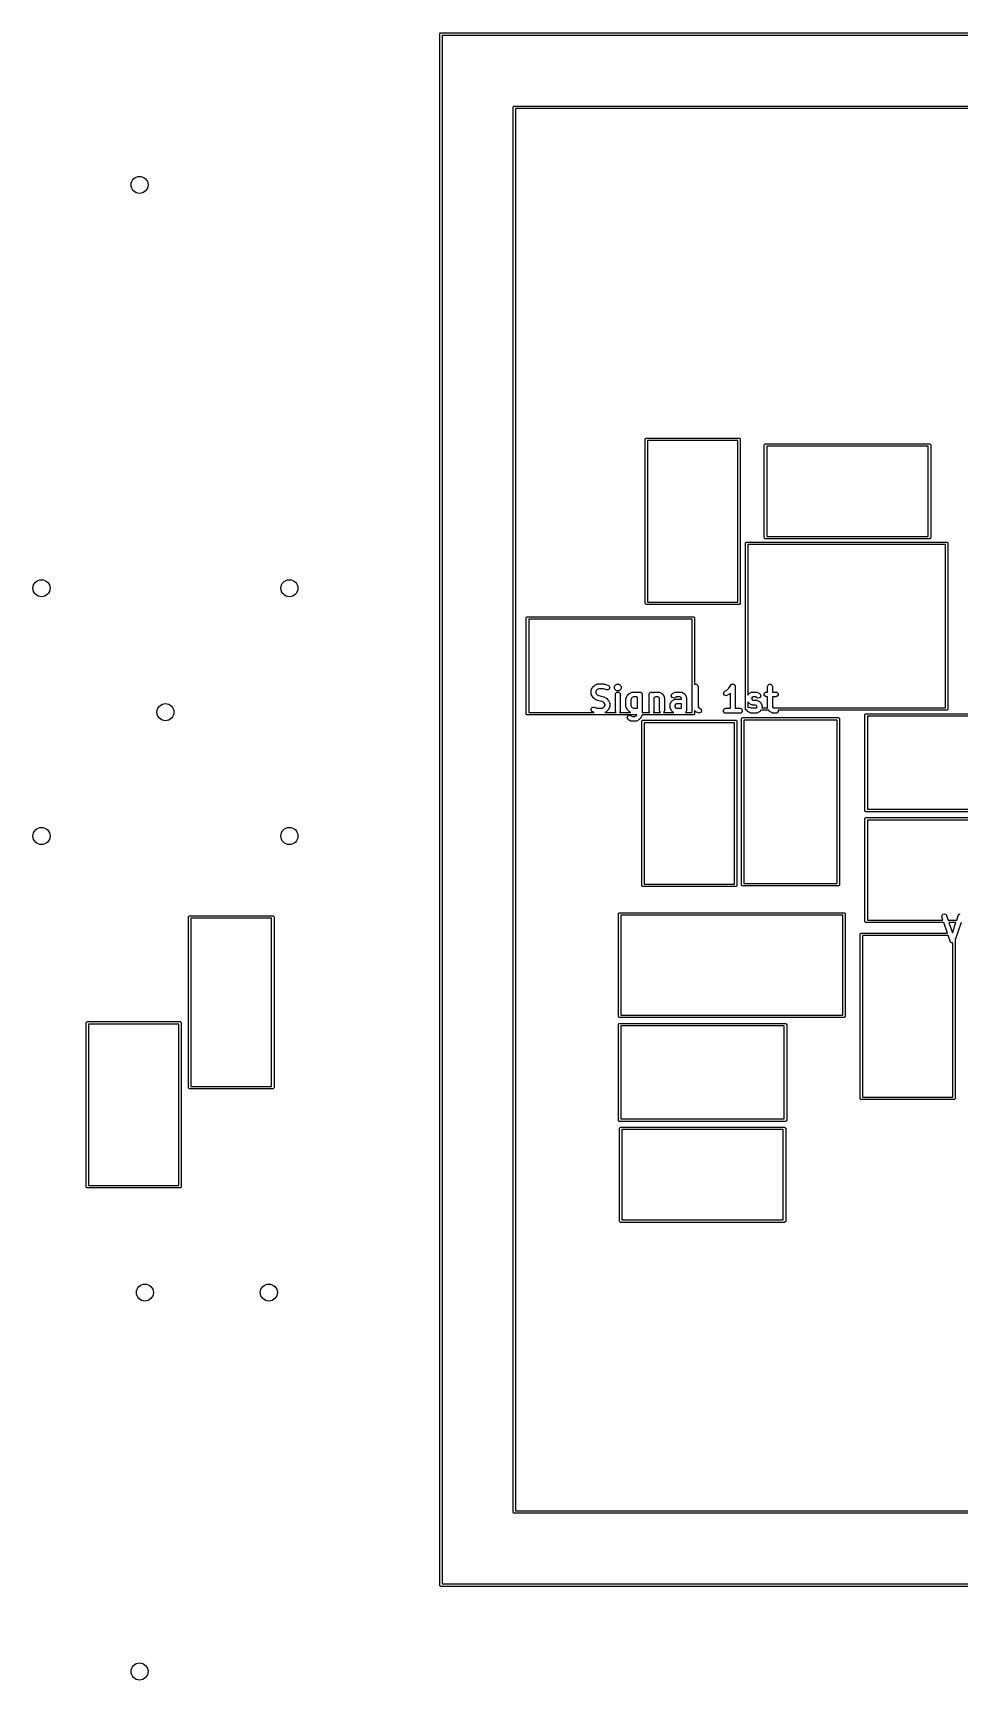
# Model space of a CAD drawing. Header units: inches. Extents: x 0.31 to 2.93, y 0.29 to 1.72.
# Drawn here: x 0.314 to 1.061, y 0.393 to 1.723 of the extents above; entities that cross this region are included whole.
import ezdxf

# ---------------------------------------------------------------- set-up
doc = ezdxf.new("R2010")
doc.units = ezdxf.units.IN
doc.header["$MEASUREMENT"] = 0
doc.layers.add('BLACK', color=250, linetype='CONTINUOUS')

msp = doc.modelspace()

# ---------------------------------------------------------------- linework, layer by layer
at = {"layer": 'BLACK', "linetype": 'CONTINUOUS'}
for p, q in [((0.6423, 1.7217), (0.6424, 1.722)), ((0.6423, 0.4697), (0.6423, 1.7217)), ((0.6424, 1.722), (0.6429, 1.7226)), ((0.6429, 1.7226), (0.6433, 1.7226)), ((0.6433, 1.7226), (2.4268, 1.7226)), ((0.6443, 1.7207), (0.6443, 0.4707)), ((2.4258, 1.7207), (0.6443, 1.7207)), ((0.7014, 1.6626), (0.7015, 1.663)), ((0.7014, 0.5287), (0.7014, 1.6626)), ((0.7015, 1.663), (0.702, 1.6635)), ((0.702, 1.6635), (0.7024, 1.6636)), ((0.7024, 1.6636), (2.3677, 1.6636)), ((0.7033, 1.6616), (0.7033, 0.5297)), ((2.3667, 1.6616), (0.7033, 1.6616)), ((0.8081, 1.395), (0.8087, 1.3955)), ((0.8081, 1.3946), (0.8081, 1.395)), ((0.8081, 1.2624), (0.8081, 1.3946)), ((0.8087, 1.3955), (0.8091, 1.3956)), ((0.8091, 1.3956), (0.8839, 1.3956)), ((0.81, 1.3937), (0.81, 1.2633)), ((0.8829, 1.3937), (0.81, 1.3937)), ((0.8829, 1.2633), (0.8829, 1.3937)), ((0.8839, 1.3956), (0.8842, 1.3955)), ((0.8842, 1.3955), (0.8848, 1.395)), ((0.8848, 1.395), (0.8848, 1.3946)), ((0.8848, 1.3946), (0.8848, 1.2624)), ((0.9041, 1.3902), (0.9042, 1.3905)), ((0.9041, 1.3154), (0.9041, 1.3902)), ((0.9042, 1.3905), (0.9047, 1.3911)), ((0.9047, 1.3911), (0.9051, 1.3911)), ((0.9051, 1.3911), (1.0374, 1.3911)), ((0.9061, 1.3892), (0.9061, 1.3163)), ((1.0364, 1.3892), (0.9061, 1.3892)), ((1.0364, 1.3163), (1.0364, 1.3892)), ((1.0374, 1.3911), (1.0378, 1.3911)), ((1.0378, 1.3911), (1.0383, 1.3905)), ((1.0383, 1.3905), (1.0384, 1.3902)), ((1.0384, 1.3902), (1.0384, 1.3154)), ((0.9061, 1.3163), (1.0364, 1.3163)), ((0.8889, 1.3107), (0.889, 1.3111)), ((0.8889, 1.1769), (0.8889, 1.3107)), ((0.889, 1.3111), (0.8895, 1.3116)), ((0.8895, 1.3116), (0.8899, 1.3117)), ((0.8899, 1.3117), (1.0513, 1.3117)), ((0.8908, 1.3097), (0.8908, 1.1882)), ((1.0503, 1.3097), (0.8908, 1.3097)), ((0.9042, 1.315), (0.9041, 1.3154)), ((0.9047, 1.3144), (0.9042, 1.315)), ((0.9051, 1.3144), (0.9047, 1.3144)), ((1.0374, 1.3144), (0.9051, 1.3144)), ((1.0378, 1.3144), (1.0374, 1.3144)), ((1.0383, 1.315), (1.0378, 1.3144)), ((1.0384, 1.3154), (1.0383, 1.315)), ((1.0503, 1.1779), (1.0503, 1.3097)), ((1.0513, 1.3117), (1.0517, 1.3116)), ((1.0517, 1.3116), (1.0522, 1.3111)), ((1.0522, 1.3111), (1.0523, 1.3107)), ((1.0523, 1.3107), (1.0523, 1.1769)), ((0.81, 1.2633), (0.8829, 1.2633)), ((0.712, 1.2504), (0.7121, 1.2508)), ((0.712, 1.1732), (0.712, 1.2504)), ((0.7121, 1.2508), (0.7126, 1.2513)), ((0.7126, 1.2513), (0.713, 1.2514)), ((0.713, 1.2514), (0.8469, 1.2514)), ((0.8081, 1.262), (0.8081, 1.2624)), ((0.8087, 1.2614), (0.8081, 1.262)), ((0.8091, 1.2614), (0.8087, 1.2614)), ((0.8839, 1.2614), (0.8091, 1.2614)), ((0.8469, 1.2514), (0.8472, 1.2513)), ((0.8472, 1.2513), (0.8478, 1.2508)), ((0.8478, 1.2508), (0.8478, 1.2504)), ((0.8478, 1.2504), (0.8478, 1.1969)), ((0.8842, 1.2614), (0.8839, 1.2614)), ((0.8848, 1.262), (0.8842, 1.2614)), ((0.8848, 1.2624), (0.8848, 1.262)), ((0.714, 1.2494), (0.714, 1.1742)), ((0.8459, 1.2494), (0.714, 1.2494)), ((0.8459, 1.1742), (0.8459, 1.2494)), ((0.7673, 1.1961), (0.7691, 1.197)), ((0.7691, 1.197), (0.7692, 1.197)), ((0.7692, 1.197), (0.7693, 1.1971)), ((0.7693, 1.1971), (0.7696, 1.1971)), ((0.7696, 1.1971), (0.7699, 1.1972)), ((0.7699, 1.1972), (0.7699, 1.1972)), ((0.7699, 1.1972), (0.77, 1.1972)), ((0.77, 1.1972), (0.7747, 1.1972)), ((0.7747, 1.1972), (0.775, 1.1971)), ((0.775, 1.1971), (0.7753, 1.1971)), ((0.7753, 1.1971), (0.7782, 1.1962)), ((0.7836, 1.1957), (0.7846, 1.1966)), ((0.7846, 1.1966), (0.7852, 1.1971)), ((0.7852, 1.1971), (0.7867, 1.1971)), ((0.7867, 1.1971), (0.7874, 1.1966)), ((0.7874, 1.1966), (0.7883, 1.1957)), ((0.8478, 1.1969), (0.848, 1.1971)), ((0.848, 1.1971), (0.8495, 1.1971)), ((0.8495, 1.1971), (0.8506, 1.196)), ((0.8771, 1.1963), (0.8777, 1.1969)), ((0.8777, 1.1969), (0.8779, 1.1969)), ((0.8779, 1.1969), (0.878, 1.1971)), ((0.878, 1.1971), (0.8786, 1.1971)), ((0.8786, 1.1971), (0.8791, 1.1972)), ((0.8791, 1.1972), (0.8793, 1.1971)), ((0.8793, 1.1971), (0.8795, 1.1971)), ((0.8795, 1.1971), (0.8799, 1.1966)), ((0.8799, 1.1966), (0.8804, 1.1963)), ((0.9069, 1.196), (0.908, 1.1971)), ((0.908, 1.1971), (0.9095, 1.1971)), ((0.9095, 1.1971), (0.9106, 1.196)), ((0.7643, 1.1916), (0.7644, 1.1919)), ((0.7643, 1.1915), (0.7643, 1.1916)), ((0.7643, 1.1916), (0.7643, 1.1916)), ((0.7643, 1.1896), (0.7643, 1.1915)), ((0.7643, 1.1895), (0.7643, 1.1896)), ((0.7644, 1.1892), (0.7643, 1.1895)), ((0.7643, 1.1895), (0.7643, 1.1895)), ((0.7644, 1.1919), (0.7645, 1.1922)), ((0.7645, 1.1889), (0.7644, 1.1892)), ((0.7645, 1.1924), (0.7655, 1.1942)), ((0.7645, 1.1923), (0.7645, 1.1924)), ((0.7645, 1.1922), (0.7645, 1.1923)), ((0.7645, 1.1888), (0.7645, 1.1889)), ((0.7645, 1.1887), (0.7645, 1.1888)), ((0.7655, 1.1869), (0.7645, 1.1887)), ((0.7655, 1.1942), (0.7657, 1.1945)), ((0.7657, 1.1866), (0.7655, 1.1869)), ((0.7657, 1.1945), (0.7658, 1.1947)), ((0.7658, 1.1863), (0.7657, 1.1866)), ((0.7658, 1.1947), (0.7668, 1.1957)), ((0.7668, 1.1854), (0.7658, 1.1863)), ((0.7668, 1.1957), (0.767, 1.1959)), ((0.767, 1.1852), (0.7668, 1.1854)), ((0.767, 1.1959), (0.7673, 1.1961)), ((0.7673, 1.185), (0.767, 1.1852)), ((0.7691, 1.1841), (0.7673, 1.185)), ((0.7688, 1.1922), (0.7682, 1.191)), ((0.7682, 1.191), (0.7682, 1.1901)), ((0.7682, 1.1901), (0.7688, 1.1889)), ((0.7693, 1.1927), (0.7688, 1.1922)), ((0.7688, 1.1889), (0.7693, 1.1884)), ((0.7694, 1.184), (0.7691, 1.1841)), ((0.7705, 1.1933), (0.7693, 1.1927)), ((0.7693, 1.1884), (0.7707, 1.1877)), ((0.7696, 1.1839), (0.7694, 1.184)), ((0.7731, 1.1831), (0.7696, 1.1839)), ((0.7744, 1.1933), (0.7705, 1.1933)), ((0.7707, 1.1877), (0.7743, 1.1868)), ((0.7743, 1.1868), (0.7745, 1.1867)), ((0.7769, 1.1924), (0.7744, 1.1933)), ((0.7745, 1.1867), (0.7747, 1.1867)), ((0.7747, 1.1867), (0.7765, 1.1857)), ((0.7765, 1.1857), (0.7768, 1.1856)), ((0.7768, 1.1856), (0.777, 1.1854)), ((0.7777, 1.1923), (0.7769, 1.1924)), ((0.777, 1.1854), (0.778, 1.1844)), ((0.779, 1.193), (0.7777, 1.1923)), ((0.778, 1.1844), (0.7782, 1.1842)), ((0.7782, 1.1962), (0.7788, 1.1958)), ((0.7782, 1.1842), (0.7784, 1.1839)), ((0.7784, 1.1839), (0.7793, 1.1821)), ((0.7788, 1.1958), (0.7795, 1.1944)), ((0.7795, 1.1944), (0.779, 1.193)), ((0.7832, 1.195), (0.7836, 1.1957)), ((0.7832, 1.1935), (0.7832, 1.195)), ((0.7832, 1.195), (0.7832, 1.195)), ((0.7836, 1.1929), (0.7832, 1.1935)), ((0.7846, 1.192), (0.7836, 1.1929)), ((0.784, 1.1887), (0.7841, 1.1894)), ((0.784, 1.1755), (0.784, 1.1887)), ((0.7841, 1.1894), (0.7852, 1.1905)), ((0.7852, 1.1915), (0.7846, 1.192)), ((0.7867, 1.1915), (0.7852, 1.1915)), ((0.7852, 1.1905), (0.7867, 1.1905)), ((0.7874, 1.192), (0.7867, 1.1915)), ((0.7867, 1.1915), (0.7867, 1.1915)), ((0.7867, 1.1915), (0.7867, 1.1915)), ((0.7867, 1.1905), (0.7878, 1.1894)), ((0.7883, 1.1929), (0.7874, 1.192)), ((0.7878, 1.1894), (0.7879, 1.1887)), ((0.7879, 1.1887), (0.7879, 1.1755)), ((0.7883, 1.1957), (0.7887, 1.195)), ((0.7887, 1.1935), (0.7883, 1.1929)), ((0.7887, 1.195), (0.7887, 1.195)), ((0.7887, 1.195), (0.7887, 1.1935)), ((0.7924, 1.1851), (0.7925, 1.1854)), ((0.7925, 1.185), (0.7924, 1.1851)), ((0.7924, 1.1849), (0.7925, 1.185)), ((0.7924, 1.1793), (0.7924, 1.1849)), ((0.7925, 1.1854), (0.7926, 1.1857)), ((0.7926, 1.1858), (0.7936, 1.1877)), ((0.7926, 1.1857), (0.7926, 1.1858)), ((0.7926, 1.1857), (0.7926, 1.1857)), ((0.7936, 1.1877), (0.7938, 1.1879)), ((0.7938, 1.1879), (0.7939, 1.1882)), ((0.7939, 1.1882), (0.7949, 1.1891)), ((0.7949, 1.1891), (0.7951, 1.1893)), ((0.7951, 1.1893), (0.7954, 1.1895)), ((0.7954, 1.1895), (0.7973, 1.1904)), ((0.797, 1.1856), (0.7964, 1.1845)), ((0.7964, 1.1845), (0.7964, 1.1798)), ((0.7974, 1.1861), (0.797, 1.1856)), ((0.7973, 1.1904), (0.7974, 1.1905)), ((0.7974, 1.1905), (0.7977, 1.1906)), ((0.7974, 1.1905), (0.7974, 1.1905)), ((0.7986, 1.1867), (0.7974, 1.1861)), ((0.7977, 1.1906), (0.798, 1.1906)), ((0.798, 1.1906), (0.7981, 1.1906)), ((0.7981, 1.1906), (0.7982, 1.1906)), ((0.7982, 1.1906), (0.8019, 1.1906)), ((0.8014, 1.1867), (0.7986, 1.1867)), ((0.8018, 1.1865), (0.8014, 1.1867)), ((0.8018, 1.1777), (0.8018, 1.1865)), ((0.8019, 1.1906), (0.802, 1.1906)), ((0.802, 1.1906), (0.802, 1.1906)), ((0.802, 1.1906), (0.8023, 1.1906)), ((0.8023, 1.1906), (0.8027, 1.1905)), ((0.8027, 1.1905), (0.8027, 1.1905)), ((0.8027, 1.1905), (0.8028, 1.1904)), ((0.8028, 1.1904), (0.8029, 1.1904)), ((0.8029, 1.1904), (0.803, 1.1905)), ((0.803, 1.1905), (0.8045, 1.1905)), ((0.8045, 1.1905), (0.8056, 1.1894)), ((0.8056, 1.1894), (0.8057, 1.1887)), ((0.8057, 1.1887), (0.8057, 1.1742)), ((0.8112, 1.1887), (0.8113, 1.1894)), ((0.8112, 1.1755), (0.8112, 1.1887)), ((0.8113, 1.1894), (0.8124, 1.1905)), ((0.8124, 1.1905), (0.8139, 1.1905)), ((0.8139, 1.1905), (0.8143, 1.1901)), ((0.8143, 1.1901), (0.8151, 1.1904)), ((0.8151, 1.1904), (0.8152, 1.1905)), ((0.8153, 1.1861), (0.8151, 1.186)), ((0.8151, 1.186), (0.8151, 1.1755)), ((0.8152, 1.1905), (0.8155, 1.1906)), ((0.8152, 1.1905), (0.8152, 1.1905)), ((0.8164, 1.1867), (0.8153, 1.1861)), ((0.8155, 1.1906), (0.8158, 1.1906)), ((0.8158, 1.1906), (0.8159, 1.1906)), ((0.8159, 1.1906), (0.816, 1.1906)), ((0.816, 1.1906), (0.8188, 1.1906)), ((0.8183, 1.1867), (0.8164, 1.1867)), ((0.8192, 1.1863), (0.8183, 1.1867)), ((0.8188, 1.1906), (0.8189, 1.1906)), ((0.8189, 1.1906), (0.8189, 1.1906)), ((0.8189, 1.1906), (0.8192, 1.1906)), ((0.8192, 1.1906), (0.8195, 1.1905)), ((0.8196, 1.1854), (0.8192, 1.1863)), ((0.8195, 1.1905), (0.8196, 1.1905)), ((0.8196, 1.1905), (0.8197, 1.1904)), ((0.8196, 1.1755), (0.8196, 1.1854)), ((0.8197, 1.1904), (0.8215, 1.1895)), ((0.8215, 1.1895), (0.8218, 1.1893)), ((0.8218, 1.1893), (0.8219, 1.1892)), ((0.8219, 1.1892), (0.822, 1.1891)), ((0.822, 1.1891), (0.8221, 1.189)), ((0.8221, 1.189), (0.8222, 1.1889)), ((0.8222, 1.1889), (0.8224, 1.1886)), ((0.8224, 1.1886), (0.8233, 1.1867)), ((0.8233, 1.1867), (0.8234, 1.1866)), ((0.8234, 1.1866), (0.8234, 1.1866)), ((0.8234, 1.1866), (0.8235, 1.1863)), ((0.8235, 1.1863), (0.8235, 1.186)), ((0.8235, 1.186), (0.8235, 1.186)), ((0.8235, 1.186), (0.8236, 1.1859)), ((0.8236, 1.1859), (0.8236, 1.1755)), ((0.829, 1.1876), (0.8295, 1.189)), ((0.8297, 1.1862), (0.829, 1.1876)), ((0.8292, 1.183), (0.8294, 1.1833)), ((0.8294, 1.1833), (0.8295, 1.1834)), ((0.8295, 1.189), (0.8301, 1.1895)), ((0.8295, 1.1834), (0.8296, 1.1835)), ((0.8296, 1.1835), (0.8297, 1.1836)), ((0.8311, 1.1858), (0.8297, 1.1862)), ((0.8297, 1.1836), (0.8298, 1.1836)), ((0.8298, 1.1836), (0.8301, 1.1839)), ((0.8301, 1.1895), (0.832, 1.1904)), ((0.8301, 1.1839), (0.832, 1.1848)), ((0.8318, 1.186), (0.8311, 1.1858)), ((0.8333, 1.1867), (0.8318, 1.186)), ((0.832, 1.1904), (0.832, 1.1905)), ((0.832, 1.1905), (0.8321, 1.1905)), ((0.832, 1.1848), (0.8321, 1.1849)), ((0.832, 1.1848), (0.832, 1.1848)), ((0.8321, 1.1905), (0.8324, 1.1906)), ((0.8321, 1.1849), (0.8324, 1.1849)), ((0.8324, 1.1906), (0.8327, 1.1906)), ((0.8324, 1.1849), (0.8327, 1.185)), ((0.8327, 1.1906), (0.8327, 1.1906)), ((0.8327, 1.1906), (0.8328, 1.1906)), ((0.8327, 1.185), (0.8327, 1.185)), ((0.8327, 1.185), (0.8328, 1.185)), ((0.8328, 1.1906), (0.8366, 1.1906)), ((0.8328, 1.185), (0.8371, 1.185)), ((0.8361, 1.1867), (0.8333, 1.1867)), ((0.837, 1.1863), (0.8361, 1.1867)), ((0.8366, 1.1906), (0.8367, 1.1906)), ((0.8367, 1.1906), (0.8367, 1.1906)), ((0.8367, 1.1906), (0.837, 1.1906)), ((0.837, 1.1906), (0.8373, 1.1905)), ((0.8374, 1.1854), (0.837, 1.1863)), ((0.8371, 1.185), (0.8374, 1.1852)), ((0.8373, 1.1905), (0.8374, 1.1905)), ((0.8374, 1.1905), (0.8375, 1.1904)), ((0.8374, 1.1852), (0.8374, 1.1854)), ((0.8375, 1.1904), (0.8393, 1.1895)), ((0.8393, 1.1895), (0.8396, 1.1893)), ((0.8396, 1.1893), (0.8397, 1.1892)), ((0.8397, 1.1892), (0.8398, 1.1891)), ((0.8398, 1.1891), (0.8399, 1.189)), ((0.8399, 1.189), (0.84, 1.1889)), ((0.84, 1.1889), (0.8402, 1.1886)), ((0.8402, 1.1886), (0.8412, 1.1867)), ((0.8412, 1.1867), (0.8412, 1.1866)), ((0.8412, 1.1866), (0.8412, 1.1866)), ((0.8412, 1.1866), (0.8413, 1.1863)), ((0.8413, 1.1863), (0.8414, 1.186)), ((0.8414, 1.186), (0.8413, 1.186)), ((0.8413, 1.186), (0.8414, 1.1859)), ((0.8414, 1.1859), (0.8414, 1.1755)), ((0.8506, 1.196), (0.8507, 1.1952)), ((0.8507, 1.1952), (0.8507, 1.1788)), ((0.8712, 1.1895), (0.8717, 1.1909)), ((0.8719, 1.1881), (0.8712, 1.1895)), ((0.8717, 1.1909), (0.8723, 1.1914)), ((0.8733, 1.1876), (0.8719, 1.1881)), ((0.8723, 1.1914), (0.8739, 1.1922)), ((0.874, 1.1878), (0.8733, 1.1876)), ((0.8739, 1.1922), (0.8754, 1.1937)), ((0.8759, 1.1888), (0.874, 1.1878)), ((0.8754, 1.1937), (0.8771, 1.1963)), ((0.8761, 1.189), (0.8759, 1.1888)), ((0.8764, 1.1892), (0.8761, 1.189)), ((0.8768, 1.1895), (0.8764, 1.1892)), ((0.8768, 1.1775), (0.8768, 1.1895)), ((0.8804, 1.1963), (0.8804, 1.1961)), ((0.8804, 1.1961), (0.8806, 1.196)), ((0.8806, 1.196), (0.8807, 1.1952)), ((0.8807, 1.1952), (0.8807, 1.1775)), ((0.8908, 1.1882), (0.8911, 1.1886)), ((0.8911, 1.1886), (0.8913, 1.1889)), ((0.8913, 1.189), (0.8915, 1.1891)), ((0.8913, 1.1889), (0.8913, 1.189)), ((0.8915, 1.1892), (0.8916, 1.1893)), ((0.8915, 1.1891), (0.8915, 1.1892)), ((0.8916, 1.1893), (0.8919, 1.1895)), ((0.8919, 1.1895), (0.8938, 1.1904)), ((0.8938, 1.1904), (0.8939, 1.1905)), ((0.8939, 1.1905), (0.8943, 1.1906)), ((0.8939, 1.1905), (0.8939, 1.1905)), ((0.8943, 1.1863), (0.8939, 1.1854)), ((0.8939, 1.1854), (0.8939, 1.1854)), ((0.8939, 1.1854), (0.8943, 1.1845)), ((0.8943, 1.1906), (0.8946, 1.1906)), ((0.8952, 1.1867), (0.8943, 1.1863)), ((0.8943, 1.1845), (0.8952, 1.1841)), ((0.8946, 1.1906), (0.8946, 1.1906)), ((0.8946, 1.1906), (0.8947, 1.1906)), ((0.8947, 1.1906), (0.8975, 1.1906)), ((0.897, 1.1867), (0.8952, 1.1867)), ((0.8952, 1.1841), (0.8975, 1.1841)), ((0.8985, 1.186), (0.897, 1.1867)), ((0.8975, 1.1906), (0.8976, 1.1906)), ((0.8975, 1.1841), (0.8976, 1.1841)), ((0.8976, 1.1906), (0.8977, 1.1906)), ((0.8976, 1.1841), (0.8977, 1.1841)), ((0.8977, 1.1906), (0.898, 1.1906)), ((0.8977, 1.1841), (0.898, 1.184)), ((0.898, 1.1906), (0.8983, 1.1905)), ((0.898, 1.184), (0.8983, 1.1839)), ((0.8983, 1.1905), (0.8983, 1.1905)), ((0.8983, 1.1905), (0.8984, 1.1904)), ((0.8983, 1.1839), (0.8983, 1.1839)), ((0.8983, 1.1839), (0.8984, 1.1839)), ((0.8984, 1.1904), (0.9003, 1.1895)), ((0.8984, 1.1839), (0.9003, 1.1829)), ((0.8992, 1.1858), (0.8985, 1.186)), ((0.9007, 1.1862), (0.8992, 1.1858)), ((0.9003, 1.1895), (0.9009, 1.189)), ((0.9014, 1.1876), (0.9007, 1.1862)), ((0.9009, 1.189), (0.9014, 1.1876)), ((0.9041, 1.1894), (0.9052, 1.1905)), ((0.9041, 1.1879), (0.9041, 1.1894)), ((0.9052, 1.1869), (0.9041, 1.1879)), ((0.9052, 1.1905), (0.906, 1.1906)), ((0.906, 1.1867), (0.9052, 1.1869)), ((0.906, 1.1906), (0.9068, 1.1906)), ((0.9068, 1.1867), (0.906, 1.1867)), ((0.9068, 1.1952), (0.9069, 1.196)), ((0.9068, 1.1906), (0.9068, 1.1952)), ((0.9068, 1.1784), (0.9068, 1.1867)), ((0.9106, 1.196), (0.9107, 1.1952)), ((0.9107, 1.1952), (0.9107, 1.1906)), ((0.9107, 1.1906), (0.9134, 1.1906)), ((0.9134, 1.1867), (0.9107, 1.1867)), ((0.9107, 1.1867), (0.9107, 1.1788)), ((0.9134, 1.1906), (0.9142, 1.1905)), ((0.9142, 1.1869), (0.9134, 1.1867)), ((0.9142, 1.1905), (0.9153, 1.1894)), ((0.9153, 1.1879), (0.9142, 1.1869)), ((0.9153, 1.1894), (0.9153, 1.1879)), ((0.7121, 1.1729), (0.712, 1.1732)), ((0.7126, 1.1723), (0.7121, 1.1729)), ((0.713, 1.1722), (0.7126, 1.1723)), ((0.8013, 1.1722), (0.713, 1.1722)), ((0.714, 1.1742), (0.7669, 1.1742)), ((0.7643, 1.1763), (0.7648, 1.1778)), ((0.765, 1.175), (0.7643, 1.1763)), ((0.7648, 1.1778), (0.7661, 1.1784)), ((0.7657, 1.1746), (0.765, 1.175)), ((0.7669, 1.1742), (0.7657, 1.1746)), ((0.7661, 1.1784), (0.7669, 1.1784)), ((0.7669, 1.1784), (0.7694, 1.1775)), ((0.7694, 1.1775), (0.7733, 1.1775)), ((0.7745, 1.1824), (0.7731, 1.1831)), ((0.7733, 1.1775), (0.7745, 1.1781)), ((0.775, 1.1819), (0.7745, 1.1824)), ((0.7745, 1.1781), (0.775, 1.1786)), ((0.7756, 1.1807), (0.775, 1.1819)), ((0.775, 1.1786), (0.7756, 1.1798)), ((0.7765, 1.1747), (0.7755, 1.1742)), ((0.7755, 1.1742), (0.7847, 1.1742)), ((0.7756, 1.1798), (0.7756, 1.1807)), ((0.7768, 1.1749), (0.7765, 1.1747)), ((0.777, 1.1751), (0.7768, 1.1749)), ((0.778, 1.176), (0.777, 1.1751)), ((0.7782, 1.1763), (0.778, 1.176)), ((0.7784, 1.1765), (0.7782, 1.1763)), ((0.7793, 1.1784), (0.7784, 1.1765)), ((0.7793, 1.1821), (0.7793, 1.182)), ((0.7793, 1.182), (0.7793, 1.1819)), ((0.7793, 1.1819), (0.7794, 1.1816)), ((0.7794, 1.1789), (0.7793, 1.1785)), ((0.7793, 1.1785), (0.7793, 1.1785)), ((0.7793, 1.1785), (0.7793, 1.1784)), ((0.7794, 1.1816), (0.7795, 1.1813)), ((0.7795, 1.1792), (0.7794, 1.1789)), ((0.7795, 1.1813), (0.7795, 1.1813)), ((0.7795, 1.1813), (0.7795, 1.1812)), ((0.7795, 1.1812), (0.7795, 1.1793)), ((0.7795, 1.1793), (0.7795, 1.1792)), ((0.7795, 1.1792), (0.7795, 1.1792)), ((0.7841, 1.1748), (0.784, 1.1755)), ((0.7847, 1.1742), (0.7841, 1.1748)), ((0.7878, 1.1748), (0.7872, 1.1742)), ((0.7872, 1.1742), (0.7964, 1.1742)), ((0.7879, 1.1755), (0.7878, 1.1748)), ((0.7925, 1.1792), (0.7924, 1.1793)), ((0.7925, 1.1789), (0.7924, 1.1792)), ((0.7924, 1.1792), (0.7925, 1.1792)), ((0.7926, 1.1785), (0.7925, 1.1789)), ((0.7926, 1.1784), (0.7926, 1.1785)), ((0.7926, 1.1785), (0.7926, 1.1785)), ((0.7936, 1.1765), (0.7926, 1.1784)), ((0.7934, 1.1701), (0.794, 1.1714)), ((0.7939, 1.1686), (0.7934, 1.1701)), ((0.7938, 1.1763), (0.7936, 1.1765)), ((0.7939, 1.176), (0.7938, 1.1763)), ((0.7949, 1.1751), (0.7939, 1.176)), ((0.794, 1.1714), (0.7955, 1.1719)), ((0.7951, 1.1749), (0.7949, 1.1751)), ((0.7954, 1.1747), (0.7951, 1.1749)), ((0.7964, 1.1742), (0.7954, 1.1747)), ((0.7955, 1.1719), (0.7962, 1.1717)), ((0.7962, 1.1717), (0.7977, 1.171)), ((0.7964, 1.1798), (0.797, 1.1786)), ((0.797, 1.1786), (0.7974, 1.1781)), ((0.7974, 1.1781), (0.7986, 1.1775)), ((0.7977, 1.171), (0.7996, 1.171)), ((0.7986, 1.1775), (0.8014, 1.1775)), ((0.7996, 1.171), (0.8007, 1.1715)), ((0.8007, 1.1715), (0.8012, 1.172)), ((0.8012, 1.172), (0.8013, 1.1722)), ((0.8014, 1.1775), (0.8018, 1.1777)), ((0.8055, 1.1719), (0.8046, 1.17)), ((0.8056, 1.1719), (0.8055, 1.1719)), ((0.8469, 1.1722), (0.8056, 1.1722)), ((0.8056, 1.1722), (0.8056, 1.172)), ((0.8056, 1.172), (0.8056, 1.1719)), ((0.8057, 1.1742), (0.8119, 1.1742)), ((0.8113, 1.1748), (0.8112, 1.1755)), ((0.8119, 1.1742), (0.8113, 1.1748)), ((0.815, 1.1748), (0.8144, 1.1742)), ((0.8144, 1.1742), (0.8203, 1.1742)), ((0.8151, 1.1755), (0.815, 1.1748)), ((0.8198, 1.1748), (0.8196, 1.1755)), ((0.8203, 1.1742), (0.8198, 1.1748)), ((0.8234, 1.1748), (0.8228, 1.1742)), ((0.8228, 1.1742), (0.8311, 1.1742)), ((0.8236, 1.1755), (0.8234, 1.1748)), ((0.8281, 1.1807), (0.8282, 1.181)), ((0.8281, 1.1804), (0.8281, 1.1807)), ((0.8281, 1.1803), (0.8281, 1.1804)), ((0.8281, 1.1802), (0.8281, 1.1803)), ((0.8281, 1.1784), (0.8281, 1.1802)), ((0.8281, 1.1783), (0.8281, 1.1784)), ((0.8281, 1.1782), (0.8281, 1.1783)), ((0.8281, 1.1779), (0.8281, 1.1782)), ((0.8282, 1.1776), (0.8281, 1.1779)), ((0.8282, 1.181), (0.8283, 1.1811)), ((0.8282, 1.181), (0.8282, 1.181)), ((0.8283, 1.1775), (0.8282, 1.1776)), ((0.8282, 1.1776), (0.8282, 1.1776)), ((0.8283, 1.1811), (0.8292, 1.183)), ((0.8292, 1.1756), (0.8283, 1.1775)), ((0.8294, 1.1753), (0.8292, 1.1756)), ((0.8295, 1.1752), (0.8294, 1.1753)), ((0.8296, 1.1751), (0.8295, 1.1752)), ((0.8297, 1.175), (0.8296, 1.1751)), ((0.8298, 1.175), (0.8297, 1.175)), ((0.8301, 1.1747), (0.8298, 1.175)), ((0.8311, 1.1742), (0.8301, 1.1747)), ((0.8324, 1.1806), (0.832, 1.1798)), ((0.832, 1.1798), (0.832, 1.1788)), ((0.832, 1.1788), (0.8324, 1.178)), ((0.8333, 1.1811), (0.8324, 1.1806)), ((0.8324, 1.178), (0.8333, 1.1775)), ((0.8374, 1.1811), (0.8333, 1.1811)), ((0.8333, 1.1775), (0.8371, 1.1775)), ((0.8371, 1.1775), (0.8374, 1.1777)), ((0.8374, 1.1777), (0.8374, 1.1811)), ((0.8412, 1.1748), (0.8406, 1.1742)), ((0.8406, 1.1742), (0.8459, 1.1742)), ((0.8414, 1.1755), (0.8412, 1.1748)), ((0.8472, 1.1723), (0.8469, 1.1722)), ((0.8478, 1.1729), (0.8472, 1.1723)), ((0.8479, 1.1756), (0.8478, 1.1758)), ((0.8478, 1.1758), (0.8478, 1.1732)), ((0.8478, 1.1732), (0.8478, 1.1729)), ((0.8482, 1.1753), (0.8479, 1.1756)), ((0.8482, 1.1752), (0.8482, 1.1753)), ((0.8483, 1.1751), (0.8482, 1.1752)), ((0.8484, 1.175), (0.8483, 1.1751)), ((0.8485, 1.175), (0.8484, 1.175)), ((0.8488, 1.1747), (0.8485, 1.175)), ((0.8507, 1.1738), (0.8488, 1.1747)), ((0.8507, 1.1788), (0.8512, 1.178)), ((0.8514, 1.1736), (0.8507, 1.1738)), ((0.8512, 1.178), (0.8525, 1.1773)), ((0.8529, 1.1741), (0.8514, 1.1736)), ((0.8525, 1.1773), (0.8531, 1.1768)), ((0.8535, 1.1754), (0.8529, 1.1741)), ((0.8531, 1.1768), (0.8535, 1.1754)), ((0.8713, 1.1763), (0.8724, 1.1774)), ((0.8713, 1.1748), (0.8713, 1.1763)), ((0.8724, 1.1737), (0.8713, 1.1748)), ((0.8724, 1.1774), (0.8731, 1.1775)), ((0.8731, 1.1736), (0.8724, 1.1737)), ((0.8731, 1.1775), (0.8768, 1.1775)), ((0.8844, 1.1736), (0.8731, 1.1736)), ((0.8807, 1.1775), (0.8844, 1.1775)), ((0.8844, 1.1775), (0.8851, 1.1774)), ((0.8851, 1.1737), (0.8844, 1.1736)), ((0.8851, 1.1774), (0.8862, 1.1763)), ((0.8862, 1.1748), (0.8851, 1.1737)), ((0.8862, 1.1763), (0.8862, 1.1748)), ((0.889, 1.1765), (0.8889, 1.1769)), ((0.8895, 1.176), (0.889, 1.1765)), ((0.8899, 1.1759), (0.8895, 1.176)), ((0.8902, 1.1759), (0.8899, 1.1759)), ((0.8904, 1.1752), (0.8902, 1.1759)), ((0.891, 1.1747), (0.8904, 1.1752)), ((0.8911, 1.1822), (0.8908, 1.1826)), ((0.8908, 1.1826), (0.8908, 1.1781)), ((0.8908, 1.1781), (0.892, 1.1784)), ((0.8929, 1.1738), (0.891, 1.1747)), ((0.8913, 1.1819), (0.8911, 1.1822)), ((0.8913, 1.1818), (0.8913, 1.1819)), ((0.8915, 1.1817), (0.8913, 1.1818)), ((0.8915, 1.1816), (0.8915, 1.1817)), ((0.8916, 1.1815), (0.8915, 1.1816)), ((0.8919, 1.1813), (0.8916, 1.1815)), ((0.8938, 1.1803), (0.8919, 1.1813)), ((0.892, 1.1784), (0.8928, 1.1782)), ((0.8928, 1.1782), (0.8936, 1.1779)), ((0.893, 1.1738), (0.8929, 1.1738)), ((0.893, 1.1737), (0.893, 1.1738)), ((0.8933, 1.1737), (0.893, 1.1737)), ((0.8936, 1.1736), (0.8933, 1.1737)), ((0.8936, 1.1779), (0.8977, 1.1779)), ((0.8937, 1.1736), (0.8936, 1.1736)), ((0.8938, 1.1736), (0.8937, 1.1736)), ((0.8939, 1.1803), (0.8938, 1.1803)), ((0.8975, 1.1736), (0.8938, 1.1736)), ((0.8943, 1.1802), (0.8939, 1.1803)), ((0.8939, 1.1803), (0.8939, 1.1803)), ((0.8946, 1.1801), (0.8943, 1.1802)), ((0.8947, 1.1801), (0.8946, 1.1802)), ((0.8946, 1.1802), (0.8946, 1.1801)), ((0.897, 1.1801), (0.8947, 1.1801)), ((0.8979, 1.1797), (0.897, 1.1801)), ((0.8976, 1.1736), (0.8975, 1.1736)), ((0.8977, 1.1736), (0.8976, 1.1736)), ((0.8977, 1.1779), (0.8979, 1.178)), ((0.898, 1.1737), (0.8977, 1.1736)), ((0.8984, 1.1788), (0.8979, 1.1797)), ((0.8979, 1.178), (0.8984, 1.1788)), ((0.8983, 1.1737), (0.898, 1.1737)), ((0.8984, 1.1738), (0.8983, 1.1738)), ((0.8983, 1.1738), (0.8983, 1.1737)), ((0.8984, 1.1788), (0.8984, 1.1788)), ((0.9003, 1.1747), (0.8984, 1.1738)), ((0.9003, 1.1829), (0.9006, 1.1827)), ((0.9006, 1.175), (0.9003, 1.1747)), ((0.9006, 1.1827), (0.9007, 1.1827)), ((0.9007, 1.175), (0.9006, 1.175)), ((0.9007, 1.1827), (0.9008, 1.1825)), ((0.9008, 1.1751), (0.9007, 1.175)), ((0.9008, 1.1825), (0.9009, 1.1825)), ((0.9009, 1.1752), (0.9008, 1.1751)), ((0.9009, 1.1825), (0.9009, 1.1824)), ((0.9009, 1.1824), (0.9011, 1.1821)), ((0.9011, 1.1756), (0.9009, 1.1753)), ((0.9009, 1.1753), (0.9009, 1.1752)), ((0.9011, 1.1821), (0.9021, 1.1802)), ((0.9013, 1.1759), (0.9011, 1.1756)), ((0.9078, 1.1759), (0.9013, 1.1759)), ((0.9021, 1.1802), (0.9021, 1.1801)), ((0.9021, 1.1801), (0.9021, 1.18)), ((0.9021, 1.18), (0.9022, 1.1797)), ((0.9022, 1.1797), (0.9023, 1.1794)), ((0.9023, 1.1782), (0.9022, 1.1779)), ((0.9022, 1.1779), (0.9022, 1.1779)), ((0.9022, 1.1779), (0.9069, 1.1779)), ((0.9023, 1.1794), (0.9023, 1.1794)), ((0.9023, 1.1794), (0.9023, 1.1793)), ((0.9023, 1.1793), (0.9023, 1.1784)), ((0.9023, 1.1784), (0.9023, 1.1783)), ((0.9023, 1.1783), (0.9023, 1.1782)), ((0.9068, 1.1783), (0.9068, 1.1784)), ((0.9068, 1.1782), (0.9068, 1.1783)), ((0.9069, 1.1779), (0.9068, 1.1782)), ((0.9069, 1.1779), (0.9069, 1.1779)), ((0.9079, 1.1756), (0.9078, 1.1759)), ((0.9082, 1.1753), (0.9079, 1.1756)), ((0.9082, 1.1752), (0.9082, 1.1753)), ((0.9083, 1.1751), (0.9082, 1.1752)), ((0.9084, 1.175), (0.9083, 1.1751)), ((0.9085, 1.175), (0.9084, 1.175)), ((0.9088, 1.1747), (0.9085, 1.175)), ((0.9107, 1.1738), (0.9088, 1.1747)), ((0.9107, 1.1788), (0.9112, 1.178)), ((0.9108, 1.1738), (0.9107, 1.1738)), ((0.9108, 1.1737), (0.9108, 1.1738)), ((0.9111, 1.1737), (0.9108, 1.1737)), ((0.9114, 1.1736), (0.9111, 1.1737)), ((0.9112, 1.178), (0.9114, 1.1779)), ((0.9114, 1.1779), (1.0503, 1.1779)), ((0.9115, 1.1736), (0.9114, 1.1736)), ((0.9116, 1.1736), (0.9115, 1.1736)), ((0.9134, 1.1736), (0.9116, 1.1736)), ((0.9142, 1.1737), (0.9134, 1.1736)), ((0.9153, 1.1748), (0.9142, 1.1737)), ((1.0513, 1.1759), (0.9153, 1.1759)), ((0.9153, 1.1759), (0.9153, 1.1748)), ((0.9853, 1.1721), (0.9854, 1.1725)), ((0.9853, 1.095), (0.9853, 1.1721)), ((0.9854, 1.1725), (0.9859, 1.1731)), ((0.9859, 1.1731), (0.9863, 1.1731)), ((0.9863, 1.1731), (1.1202, 1.1731)), ((0.9873, 1.1712), (0.9873, 1.096)), ((1.1192, 1.1712), (0.9873, 1.1712)), ((1.0517, 1.176), (1.0513, 1.1759)), ((1.0522, 1.1765), (1.0517, 1.176)), ((1.0523, 1.1769), (1.0522, 1.1765)), ((0.7945, 1.1682), (0.7939, 1.1686)), ((0.7963, 1.1672), (0.7945, 1.1682)), ((0.7964, 1.1672), (0.7963, 1.1672)), ((0.7965, 1.1672), (0.7964, 1.1672)), ((0.7968, 1.1671), (0.7965, 1.1672)), ((0.7971, 1.167), (0.7968, 1.1671)), ((0.7972, 1.167), (0.7971, 1.167)), ((0.7971, 1.167), (0.7971, 1.167)), ((0.8, 1.167), (0.7972, 1.167)), ((0.8001, 1.167), (0.8, 1.167)), ((0.8002, 1.167), (0.8001, 1.167)), ((0.8005, 1.1671), (0.8002, 1.167)), ((0.8008, 1.1672), (0.8005, 1.1671)), ((0.8009, 1.1672), (0.8008, 1.1672)), ((0.8008, 1.1672), (0.8008, 1.1672)), ((0.8028, 1.1682), (0.8009, 1.1672)), ((0.803, 1.1684), (0.8028, 1.1682)), ((0.8033, 1.1685), (0.803, 1.1684)), ((0.8042, 1.1695), (0.8033, 1.1685)), ((0.8044, 1.1697), (0.8042, 1.1695)), ((0.8046, 1.17), (0.8044, 1.1697)), ((0.8053, 1.1669), (0.8054, 1.1673)), ((0.8053, 1.0346), (0.8053, 1.1669)), ((0.8054, 1.1673), (0.8059, 1.1678)), ((0.8059, 1.1678), (0.8063, 1.1679)), ((0.8063, 1.1679), (0.8811, 1.1679)), ((0.8073, 1.1659), (0.8073, 1.0356)), ((0.8801, 1.1659), (0.8073, 1.1659)), ((0.8801, 1.0356), (0.8801, 1.1659)), ((0.8811, 1.1679), (0.8815, 1.1678)), ((0.8815, 1.1678), (0.882, 1.1673)), ((0.882, 1.1673), (0.8821, 1.1669)), ((0.8821, 1.1669), (0.8821, 1.0346)), ((0.8857, 1.169), (0.8858, 1.1694)), ((0.8857, 1.0351), (0.8857, 1.169)), ((0.8858, 1.1694), (0.8863, 1.1699)), ((0.8863, 1.1699), (0.8867, 1.17)), ((0.8867, 1.17), (0.9639, 1.17)), ((0.8877, 1.168), (0.8877, 1.0361)), ((0.9629, 1.168), (0.8877, 1.168)), ((0.9629, 1.0361), (0.9629, 1.168)), ((0.9639, 1.17), (0.9643, 1.1699)), ((0.9643, 1.1699), (0.9648, 1.1694)), ((0.9648, 1.1694), (0.9649, 1.169)), ((0.9649, 1.169), (0.9649, 1.0351)), ((0.9854, 1.0946), (0.9853, 1.095)), ((0.9859, 1.0941), (0.9854, 1.0946)), ((0.9863, 1.094), (0.9859, 1.0941)), ((1.1202, 1.094), (0.9863, 1.094)), ((0.9873, 1.096), (1.1192, 1.096)), ((0.9853, 1.0883), (0.9854, 1.0887)), ((0.9853, 1.0056), (0.9853, 1.0883)), ((0.9854, 1.0887), (0.9859, 1.0892)), ((0.9859, 1.0892), (0.9863, 1.0893)), ((0.9863, 1.0893), (1.1669, 1.0893)), ((0.9873, 1.0873), (0.9873, 1.0066)), ((1.1664, 1.0873), (0.9873, 1.0873)), ((0.8054, 1.0343), (0.8053, 1.0346)), ((0.8059, 1.0337), (0.8054, 1.0343)), ((0.8063, 1.0337), (0.8059, 1.0337)), ((0.8811, 1.0337), (0.8063, 1.0337)), ((0.8073, 1.0356), (0.8801, 1.0356)), ((0.8815, 1.0337), (0.8811, 1.0337)), ((0.882, 1.0343), (0.8815, 1.0337)), ((0.8821, 1.0346), (0.882, 1.0343)), ((0.8858, 1.0348), (0.8857, 1.0351)), ((0.8863, 1.0342), (0.8858, 1.0348)), ((0.8867, 1.0342), (0.8863, 1.0342)), ((0.9639, 1.0342), (0.8867, 1.0342)), ((0.8877, 1.0361), (0.9629, 1.0361)), ((0.9643, 1.0342), (0.9639, 1.0342)), ((0.9648, 1.0348), (0.9643, 1.0342)), ((0.9649, 1.0351), (0.9648, 1.0348)), ((0.7864, 1.0116), (0.7865, 1.0119)), ((0.7864, 0.9289), (0.7864, 1.0116)), ((0.7865, 1.0119), (0.787, 1.0125)), ((0.787, 1.0125), (0.7874, 1.0125)), ((0.7874, 1.0125), (0.9685, 1.0125)), ((0.7884, 1.0106), (0.7884, 0.9299)), ((0.9675, 1.0106), (0.7884, 1.0106)), ((0.9675, 0.9299), (0.9675, 1.0106)), ((0.9685, 1.0125), (0.9689, 1.0125)), ((0.9689, 1.0125), (0.9694, 1.0119)), ((0.9694, 1.0119), (0.9695, 1.0116)), ((0.9695, 1.0116), (0.9695, 0.9289)), ((1.0474, 1.0098), (1.0481, 1.0112)), ((1.0481, 1.0112), (1.0495, 1.0117)), ((1.0495, 1.0117), (1.0508, 1.011)), ((1.0508, 1.011), (1.0512, 1.0103)), ((1.0606, 1.0103), (1.061, 1.011)), ((1.061, 1.011), (1.0623, 1.0117)), ((0.4396, 1.0094), (0.4402, 1.01)), ((0.4396, 1.0091), (0.4396, 1.0094)), ((0.4396, 0.8713), (0.4396, 1.0091)), ((0.4402, 1.01), (0.4406, 1.01)), ((0.4406, 1.01), (0.5075, 1.01)), ((0.4415, 1.0081), (0.4415, 0.8722)), ((0.5065, 1.0081), (0.4415, 1.0081)), ((0.5065, 0.8722), (0.5065, 1.0081)), ((0.5075, 1.01), (0.5079, 1.01)), ((0.5079, 1.01), (0.5084, 1.0094)), ((0.5084, 1.0094), (0.5085, 1.0091)), ((0.5085, 1.0091), (0.5085, 0.8713)), ((0.9854, 1.0052), (0.9853, 1.0056)), ((0.9859, 1.0047), (0.9854, 1.0052)), ((0.9863, 1.0046), (0.9859, 1.0047)), ((1.049, 1.0046), (0.9863, 1.0046)), ((0.9873, 1.0066), (1.0483, 1.0066)), ((1.0475, 1.0091), (1.0474, 1.0098)), ((1.0483, 1.0066), (1.0475, 1.0091)), ((1.0519, 0.996), (1.049, 1.0046)), ((1.0512, 1.0103), (1.0525, 1.0066)), ((1.0525, 1.0066), (1.0594, 1.0066)), ((1.0531, 1.0046), (1.0559, 0.9962)), ((1.0587, 1.0046), (1.0531, 1.0046)), ((1.0559, 0.9962), (1.0587, 1.0046)), ((1.0629, 1.0046), (1.0582, 0.9906)), ((1.0594, 1.0066), (1.0606, 1.0103)), ((0.9814, 0.995), (0.9815, 0.9954)), ((0.9814, 0.8627), (0.9814, 0.995)), ((0.9815, 0.9954), (0.982, 0.9959)), ((0.982, 0.9959), (0.9824, 0.996)), ((0.9824, 0.996), (1.0519, 0.996)), ((0.9834, 0.994), (0.9834, 0.8637)), ((1.0525, 0.994), (0.9834, 0.994)), ((1.054, 0.9894), (1.0525, 0.994)), ((1.0544, 0.9887), (1.054, 0.9894)), ((1.0546, 0.9887), (1.0544, 0.9887)), ((1.0546, 0.9885), (1.0546, 0.9887)), ((1.0552, 0.9883), (1.0546, 0.9885)), ((1.0558, 0.9881), (1.0552, 0.9883)), ((1.0559, 0.9881), (1.0558, 0.9881)), ((1.056, 0.9881), (1.0559, 0.9881)), ((1.0562, 0.9881), (1.056, 0.9881)), ((1.0562, 0.8637), (1.0562, 0.9881)), ((1.0582, 0.9906), (1.0582, 0.8627)), ((0.3569, 0.9236), (0.357, 0.924)), ((0.3569, 0.7913), (0.3569, 0.9236)), ((0.357, 0.924), (0.3575, 0.9245)), ((0.3575, 0.9245), (0.3579, 0.9246)), ((0.3579, 0.9246), (0.4327, 0.9246)), ((0.3589, 0.9226), (0.3589, 0.7923)), ((0.4317, 0.9226), (0.3589, 0.9226)), ((0.4317, 0.7923), (0.4317, 0.9226)), ((0.4327, 0.9246), (0.4331, 0.9245)), ((0.4331, 0.9245), (0.4336, 0.924)), ((0.4336, 0.924), (0.4337, 0.9236)), ((0.4337, 0.9236), (0.4337, 0.7913)), ((0.7865, 0.9285), (0.7864, 0.9289)), ((0.7864, 0.9222), (0.7865, 0.9226)), ((0.7864, 0.845), (0.7864, 0.9222)), ((0.787, 0.928), (0.7865, 0.9285)), ((0.7865, 0.9226), (0.787, 0.9231)), ((0.7874, 0.9279), (0.787, 0.928)), ((0.787, 0.9231), (0.7874, 0.9232)), ((0.9685, 0.9279), (0.7874, 0.9279)), ((0.7874, 0.9232), (0.9213, 0.9232)), ((0.7884, 0.9299), (0.9675, 0.9299)), ((0.7884, 0.9212), (0.7884, 0.846)), ((0.9203, 0.9212), (0.7884, 0.9212)), ((0.9203, 0.846), (0.9203, 0.9212)), ((0.9213, 0.9232), (0.9216, 0.9231)), ((0.9216, 0.9231), (0.9222, 0.9226)), ((0.9222, 0.9226), (0.9222, 0.9222)), ((0.9222, 0.9222), (0.9222, 0.845)), ((0.9689, 0.928), (0.9685, 0.9279)), ((0.9694, 0.9285), (0.9689, 0.928)), ((0.9695, 0.9289), (0.9694, 0.9285)), ((0.4396, 0.8709), (0.4396, 0.8713)), ((0.4402, 0.8704), (0.4396, 0.8709)), ((0.4406, 0.8703), (0.4402, 0.8704)), ((0.5075, 0.8703), (0.4406, 0.8703)), ((0.4415, 0.8722), (0.5065, 0.8722)), ((0.5079, 0.8704), (0.5075, 0.8703)), ((0.5084, 0.8709), (0.5079, 0.8704)), ((0.5085, 0.8713), (0.5084, 0.8709)), ((0.9815, 0.8623), (0.9814, 0.8627)), ((0.982, 0.8618), (0.9815, 0.8623)), ((0.9824, 0.8617), (0.982, 0.8618)), ((1.0572, 0.8617), (0.9824, 0.8617)), ((0.9834, 0.8637), (1.0562, 0.8637)), ((1.0576, 0.8618), (1.0572, 0.8617)), ((1.0581, 0.8623), (1.0576, 0.8618)), ((1.0582, 0.8627), (1.0581, 0.8623)), ((0.7865, 0.8447), (0.7864, 0.845)), ((0.787, 0.8441), (0.7865, 0.8447)), ((0.7874, 0.844), (0.787, 0.8441)), ((0.7872, 0.8383), (0.7873, 0.8387)), ((0.7872, 0.7635), (0.7872, 0.8383)), ((0.7873, 0.8387), (0.7878, 0.8392)), ((0.9213, 0.844), (0.7874, 0.844)), ((0.7878, 0.8392), (0.7882, 0.8393)), ((0.7882, 0.8393), (0.9205, 0.8393)), ((0.7884, 0.846), (0.9203, 0.846)), ((0.9205, 0.8393), (0.9208, 0.8392)), ((0.9208, 0.8392), (0.9214, 0.8387)), ((0.9216, 0.8441), (0.9213, 0.844)), ((0.9214, 0.8387), (0.9215, 0.8383)), ((0.9215, 0.8383), (0.9215, 0.7635)), ((0.9222, 0.8447), (0.9216, 0.8441)), ((0.9222, 0.845), (0.9222, 0.8447)), ((0.7892, 0.8374), (0.7892, 0.7645)), ((0.9195, 0.8374), (0.7892, 0.8374)), ((0.9195, 0.7645), (0.9195, 0.8374)), ((0.357, 0.791), (0.3569, 0.7913)), ((0.3575, 0.7904), (0.357, 0.791)), ((0.3579, 0.7904), (0.3575, 0.7904)), ((0.4327, 0.7904), (0.3579, 0.7904)), ((0.3589, 0.7923), (0.4317, 0.7923)), ((0.4331, 0.7904), (0.4327, 0.7904)), ((0.4336, 0.791), (0.4331, 0.7904)), ((0.4337, 0.7913), (0.4336, 0.791)), ((0.7873, 0.7632), (0.7872, 0.7635)), ((0.7878, 0.7626), (0.7873, 0.7632)), ((0.7882, 0.7625), (0.7878, 0.7626)), ((0.9205, 0.7625), (0.7882, 0.7625)), ((0.7892, 0.7645), (0.9195, 0.7645)), ((0.9208, 0.7626), (0.9205, 0.7625)), ((0.9214, 0.7632), (0.9208, 0.7626)), ((0.9215, 0.7635), (0.9214, 0.7632)), ((0.7015, 0.5284), (0.7014, 0.5287)), ((0.702, 0.5278), (0.7015, 0.5284)), ((0.7024, 0.5278), (0.702, 0.5278)), ((2.3677, 0.5278), (0.7024, 0.5278)), ((0.7033, 0.5297), (2.3667, 0.5297)), ((0.6424, 0.4693), (0.6423, 0.4697)), ((0.6429, 0.4688), (0.6424, 0.4693)), ((0.6433, 0.4687), (0.6429, 0.4688)), ((2.4268, 0.4687), (0.6433, 0.4687)), ((0.6443, 0.4707), (2.4258, 0.4707))]:
    msp.add_line(p, q, dxfattribs=at)
at = {"layer": 'BLACK'}
for centre in [(0.4, 1.6), (0.4, 1.6), (0.3209, 1.2744), (0.3209, 1.2744), (0.5209, 1.2744), (0.5209, 1.2744), (0.4209, 1.1744), (0.4209, 1.1744), (0.3209, 1.0744), (0.3209, 1.0744), (0.5209, 1.0744), (0.5209, 1.0744), (0.4043, 0.7059), (0.4043, 0.7059), (0.5043, 0.7059), (0.5043, 0.7059), (0.4, 0.4), (0.4, 0.4)]:
    msp.add_circle(centre, 0.00689, dxfattribs=at)

doc.saveas('drawing.dxf')
